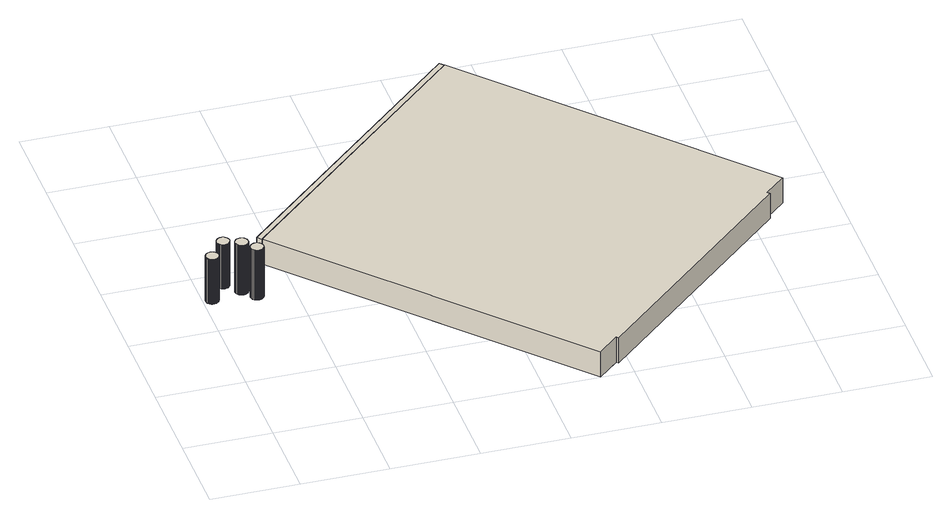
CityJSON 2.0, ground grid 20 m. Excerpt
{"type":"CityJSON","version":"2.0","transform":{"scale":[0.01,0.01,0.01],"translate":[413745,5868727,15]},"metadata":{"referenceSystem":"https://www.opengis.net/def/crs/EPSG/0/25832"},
"CityObjects":{
"building1":{"type":"Building","attributes":{"Gemeindeschluessel":"03454033","AbsoluteHoehe":"15.285","MittlereTraufHoehe":"26.73","Firsthoehe":"26.73","function":"51003_1201","roofType":"1000","measuredHeight":11.45},"address":[{"country":"Germany","locality":"Lorup"}],"geometry":[{"type":"MultiSurface","lod":"1","boundaries":[[[0,1,2,3,4,5,6,7,8,9,10,11,12,13,14,15,16,17,18,19,20,21,22,23,24,25,26,27,28,29,30,31,32,33,34,35,36,37,38,39,40,41,42,43,44,45]],[[46,47,48,49,50,51,52,53,54,55,56,57,58,59,60,61,62,63,64,65,66,67,68,69,70,71,72,73,74,75,76,77,78,79,80,81,82,83,84,85,86,87,88,89,90,91]],[[46,91,45,44]],[[47,46,44,43]],[[48,47,43,42]],[[49,48,42,41]],[[50,49,41,40]],[[51,50,40,39]],[[52,51,39,38]],[[53,52,38,37]],[[54,53,37,36]],[[55,54,36,35]],[[56,55,35,34]],[[57,56,34,33]],[[58,57,33,32]],[[59,58,32,31]],[[60,59,31,30]],[[61,60,30,29]],[[62,61,29,28]],[[63,62,28,27]],[[64,63,27,26]],[[65,64,26,25]],[[66,65,25,24]],[[67,66,24,23]],[[68,67,23,22]],[[69,68,22,21]],[[70,69,21,20]],[[71,70,20,19]],[[72,71,19,18]],[[73,72,18,17]],[[74,73,17,16]],[[75,74,16,15]],[[76,75,15,14]],[[77,76,14,13]],[[78,77,13,12]],[[79,78,12,11]],[[80,79,11,10]],[[81,80,10,9]],[[82,81,9,8]],[[83,82,8,7]],[[84,83,7,6]],[[85,84,6,5]],[[86,85,5,4]],[[87,86,4,3]],[[88,87,3,2]],[[89,88,2,1]],[[90,89,1,0]],[[91,90,0,45]]]}]},
"building2":{"type":"Building","attributes":{"Gemeindeschluessel":"03454033","AbsoluteHoehe":"15.361","MittlereTraufHoehe":"26.666","Firsthoehe":"26.666","function":"51003_1201","roofType":"1000","measuredHeight":11.3},"address":[{"country":"Germany","locality":"Lorup"}],"geometry":[{"type":"MultiSurface","lod":"1","boundaries":[[[92,93,94,95,96,97,98,99,100,101,102,103,104,105,106,107,108,109,110,111,112,113,114,115,116,117,118,119,120,121,122,123,124,125,126,127,128,129,130,131,132,133,134,135,136,137]],[[138,139,140,141,142,143,144,145,146,147,148,149,150,151,152,153,154,155,156,157,158,159,160,161,162,163,164,165,166,167,168,169,170,171,172,173,174,175,176,177,178,179,180,181,182,183]],[[138,183,137,136]],[[139,138,136,135]],[[140,139,135,134]],[[141,140,134,133]],[[142,141,133,132]],[[143,142,132,131]],[[144,143,131,130]],[[145,144,130,129]],[[146,145,129,128]],[[147,146,128,127]],[[148,147,127,126]],[[149,148,126,125]],[[150,149,125,124]],[[151,150,124,123]],[[152,151,123,122]],[[153,152,122,121]],[[154,153,121,120]],[[155,154,120,119]],[[156,155,119,118]],[[157,156,118,117]],[[158,157,117,116]],[[159,158,116,115]],[[160,159,115,114]],[[161,160,114,113]],[[162,161,113,112]],[[163,162,112,111]],[[164,163,111,110]],[[165,164,110,109]],[[166,165,109,108]],[[167,166,108,107]],[[168,167,107,106]],[[169,168,106,105]],[[170,169,105,104]],[[171,170,104,103]],[[172,171,103,102]],[[173,172,102,101]],[[174,173,101,100]],[[175,174,100,99]],[[176,175,99,98]],[[177,176,98,97]],[[178,177,97,96]],[[179,178,96,95]],[[180,179,95,94]],[[181,180,94,93]],[[182,181,93,92]],[[183,182,92,137]]]}]},
"building3":{"type":"Building","attributes":{"Gemeindeschluessel":"03454033","AbsoluteHoehe":"15.391","MittlereTraufHoehe":"28.089","Firsthoehe":"28.089","function":"51003_1201","roofType":"1000","measuredHeight":12.7},"address":[{"country":"Germany","locality":"Lorup"}],"geometry":[{"type":"MultiSurface","lod":"1","boundaries":[[[184,185,186,187,188,189,190,191,192,193,194,195,196,197,198,199,200,201,202,203,204,205,206,207,208,209,210,211,212,213,214,215,216,217,218,219,220,221,222,223,224,225,226,227,228,229]],[[230,231,232,233,234,235,236,237,238,239,240,241,242,243,244,245,246,247,248,249,250,251,252,253,254,255,256,257,258,259,260,261,262,263,264,265,266,267,268,269,270,271,272,273,274,275]],[[230,275,229,228]],[[231,230,228,227]],[[232,231,227,226]],[[233,232,226,225]],[[234,233,225,224]],[[235,234,224,223]],[[236,235,223,222]],[[237,236,222,221]],[[238,237,221,220]],[[239,238,220,219]],[[240,239,219,218]],[[241,240,218,217]],[[242,241,217,216]],[[243,242,216,215]],[[244,243,215,214]],[[245,244,214,213]],[[246,245,213,212]],[[247,246,212,211]],[[248,247,211,210]],[[249,248,210,209]],[[250,249,209,208]],[[251,250,208,207]],[[252,251,207,206]],[[253,252,206,205]],[[254,253,205,204]],[[255,254,204,203]],[[256,255,203,202]],[[257,256,202,201]],[[258,257,201,200]],[[259,258,200,199]],[[260,259,199,198]],[[261,260,198,197]],[[262,261,197,196]],[[263,262,196,195]],[[264,263,195,194]],[[265,264,194,193]],[[266,265,193,192]],[[267,266,192,191]],[[268,267,191,190]],[[269,268,190,189]],[[270,269,189,188]],[[271,270,188,187]],[[272,271,187,186]],[[273,272,186,185]],[[274,273,185,184]],[[275,274,184,229]]]}]},
"building4":{"type":"Building","attributes":{"Gemeindeschluessel":"03454033","AbsoluteHoehe":"15.415","MittlereTraufHoehe":"28.178","Firsthoehe":"28.178","function":"51003_1201","roofType":"1000","measuredHeight":12.76},"address":[{"country":"Germany","locality":"Lorup"}],"geometry":[{"type":"MultiSurface","lod":"1","boundaries":[[[276,277,278,279,280,281,282,283,284,285,286,287,288,289,290,291,292,293,294,295,296,297,298,299,300,301,302,303,304,305,306,307,308,309,310,311,312,313,314,315,316,317,318,319,320,321]],[[322,323,324,325,326,327,328,329,330,331,332,333,334,335,336,337,338,339,340,341,342,343,344,345,346,347,348,349,350,351,352,353,354,355,356,357,358,359,360,361,362,363,364,365,366,367]],[[322,367,321,320]],[[323,322,320,319]],[[324,323,319,318]],[[325,324,318,317]],[[326,325,317,316]],[[327,326,316,315]],[[328,327,315,314]],[[329,328,314,313]],[[330,329,313,312]],[[331,330,312,311]],[[332,331,311,310]],[[333,332,310,309]],[[334,333,309,308]],[[335,334,308,307]],[[336,335,307,306]],[[337,336,306,305]],[[338,337,305,304]],[[339,338,304,303]],[[340,339,303,302]],[[341,340,302,301]],[[342,341,301,300]],[[343,342,300,299]],[[344,343,299,298]],[[345,344,298,297]],[[346,345,297,296]],[[347,346,296,295]],[[348,347,295,294]],[[349,348,294,293]],[[350,349,293,292]],[[351,350,292,291]],[[352,351,291,290]],[[353,352,290,289]],[[354,353,289,288]],[[355,354,288,287]],[[356,355,287,286]],[[357,356,286,285]],[[358,357,285,284]],[[359,358,284,283]],[[360,359,283,282]],[[361,360,282,281]],[[362,361,281,280]],[[363,362,280,279]],[[364,363,279,278]],[[365,364,278,277]],[[366,365,277,276]],[[367,366,276,321]]]}]},
"building5":{"type":"Building","attributes":{"Gemeindeschluessel":"03454033","AbsoluteHoehe":"15.092","MittlereTraufHoehe":"21.211","Firsthoehe":"21.545","function":"51009_1610","roofType":"3100","measuredHeight":6.45},"address":[{"country":"Germany","locality":"Lorup"}],"geometry":[{"type":"MultiSurface","lod":"1","boundaries":[[[368,369,370,371]],[[372,373,374,375]],[[372,375,371,370]],[[373,372,370,369]],[[374,373,369,368]],[[375,374,368,371]]]}]},
"building6":{"type":"Building","attributes":{"Gemeindeschluessel":"03454033","BezugspunktDach":"2200","AbsoluteHoehe":"15.051","MittlereTraufHoehe":"21.502","Firsthoehe":"21.502","function":"31001_2720","measuredHeight":6.45},"address":[{"country":"Germany","locality":"Lorup"}],"children":["building6-1"],"geometry":[{"type":"MultiSurface","lod":"1","boundaries":[[[376,377,378,379,380,381,382,383]],[[384,385,386,387,388,389,390,391]],[[384,391,383,382]],[[385,384,382,381]],[[386,385,381,380]],[[387,386,380,379]],[[388,387,379,378]],[[389,388,378,377]],[[390,389,377,376]],[[391,390,376,383]]]}]},
"building6-1":{"type":"BuildingPart","attributes":{"AbsoluteHoehe":"15.051","MittlereTraufHoehe":"18.905","Firsthoehe":"18.905","roofType":"1000","measuredHeight":3.85},"parents":["building6"],"geometry":[{"type":"MultiSurface","lod":"1","boundaries":[[[392,393,394,395]],[[386,387,388,389]],[[386,389,395,394]],[[387,386,394,393]],[[388,387,393,392]],[[389,388,392,395]]]}]}
},
"vertices":[
[74,5022,1173],[86,5005,1173],[105,4987,1173],[125,4974,1173],[144,4964,1173],[163,4959,1173],[181,4955,1173],[197,4955,1173],[213,4955,1173],[230,4959,1173],[249,4964,1173],[269,4974,1173],[289,4987,1173],[307,5005,1173],[319,5022,1173],[320,5024,1173],[332,5048,1173],[339,5073,1173],[342,5097,1173],[341,5119,1173],[336,5138,1173],[331,5155,1173],[324,5170,1173],[315,5183,1173],[304,5197,1173],[290,5211,1173],[272,5223,1173],[251,5234,1173],[226,5242,1173],[199,5245,1173],[197,5245,1173],[195,5245,1173],[167,5242,1173],[142,5234,1173],[121,5223,1173],[103,5211,1173],[89,5197,1173],[78,5183,1173],[70,5170,1173],[63,5155,1173],[57,5138,1173],[53,5119,1173],[52,5097,1173],[54,5073,1173],[61,5048,1173],[73,5024,1173],[61,5048,29],[54,5073,29],[52,5097,29],[53,5119,29],[57,5138,29],[63,5155,29],[70,5170,29],[78,5183,29],[89,5197,29],[103,5211,29],[121,5223,29],[142,5234,29],[167,5242,29],[195,5245,29],[197,5245,29],[199,5245,29],[226,5242,29],[251,5234,29],[272,5223,29],[290,5211,29],[304,5197,29],[315,5183,29],[324,5170,29],[331,5155,29],[336,5138,29],[341,5119,29],[342,5097,29],[339,5073,29],[332,5048,29],[320,5024,29],[319,5022,29],[307,5005,29],[289,4987,29],[269,4974,29],[249,4964,29],[230,4959,29],[213,4955,29],[197,4955,29],[181,4955,29],[163,4959,29],[144,4964,29],[125,4974,29],[105,4987,29],[86,5005,29],[74,5022,29],[73,5024,29],
[454,5494,1167],[467,5478,1167],[485,5460,1167],[505,5446,1167],[524,5437,1167],[543,5431,1167],[561,5428,1167],[577,5427,1167],[593,5428,1167],[610,5431,1167],[629,5437,1167],[649,5446,1167],[669,5460,1167],[687,5478,1167],[699,5494,1167],[700,5496,1167],[713,5521,1167],[720,5546,1167],[722,5570,1167],[721,5591,1167],[717,5611,1167],[711,5628,1167],[704,5642,1167],[696,5656,1167],[684,5670,1167],[670,5683,1167],[652,5696,1167],[631,5707,1167],[606,5714,1167],[579,5717,1167],[577,5717,1167],[575,5717,1167],[547,5714,1167],[523,5707,1167],[501,5696,1167],[484,5683,1167],[469,5670,1167],[458,5656,1167],[450,5642,1167],[443,5628,1167],[437,5611,1167],[433,5591,1167],[432,5570,1167],[434,5546,1167],[441,5521,1167],[453,5496,1167],[441,5521,36],[434,5546,36],[432,5570,36],[433,5591,36],[437,5611,36],[443,5628,36],[450,5642,36],[458,5656,36],[469,5670,36],[484,5683,36],[501,5696,36],[523,5707,36],[547,5714,36],[575,5717,36],[577,5717,36],[579,5717,36],[606,5714,36],[631,5707,36],[652,5696,36],[670,5683,36],[684,5670,36],[696,5656,36],[704,5642,36],[711,5628,36],[717,5611,36],[721,5591,36],[722,5570,36],[720,5546,36],[713,5521,36],[700,5496,36],[699,5494,36],[687,5478,36],[669,5460,36],[649,5446,36],[629,5437,36],[610,5431,36],[593,5428,36],[577,5427,36],[561,5428,36],[543,5431,36],[524,5437,36],[505,5446,36],[485,5460,36],[467,5478,36],[454,5494,36],[453,5496,36],
[766,5156,1309],[778,5140,1309],[797,5122,1309],[816,5108,1309],[836,5099,1309],[855,5093,1309],[872,5090,1309],[888,5089,1309],[904,5090,1309],[922,5093,1309],[941,5099,1309],[960,5108,1309],[980,5122,1309],[999,5140,1309],[1011,5156,1309],[1012,5158,1309],[1024,5183,1309],[1031,5208,1309],[1033,5231,1309],[1032,5253,1309],[1028,5272,1309],[1022,5289,1309],[1016,5304,1309],[1007,5317,1309],[996,5331,1309],[982,5345,1309],[964,5358,1309],[943,5368,1309],[918,5376,1309],[890,5379,1309],[888,5379,1309],[886,5379,1309],[859,5376,1309],[834,5368,1309],[813,5358,1309],[795,5345,1309],[781,5331,1309],[770,5317,1309],[761,5304,1309],[754,5289,1309],[749,5272,1309],[745,5253,1309],[743,5231,1309],[746,5208,1309],[753,5183,1309],[765,5158,1309],[753,5183,39],[746,5208,39],[743,5231,39],[745,5253,39],[749,5272,39],[754,5289,39],[761,5304,39],[770,5317,39],[781,5331,39],[795,5345,39],[813,5358,39],[834,5368,39],[859,5376,39],[886,5379,39],[888,5379,39],[890,5379,39],[918,5376,39],[943,5368,39],[964,5358,39],[982,5345,39],[996,5331,39],[1007,5317,39],[1016,5304,39],[1022,5289,39],[1028,5272,39],[1032,5253,39],[1033,5231,39],[1031,5208,39],[1024,5183,39],[1012,5158,39],[1011,5156,39],[999,5140,39],[980,5122,39],[960,5108,39],[941,5099,39],[922,5093,39],[904,5090,39],[888,5089,39],[872,5090,39],[855,5093,39],[836,5099,39],[816,5108,39],[797,5122,39],[778,5140,39],[766,5156,39],[765,5158,39],
[1023,4877,1318],[1035,4860,1318],[1054,4842,1318],[1074,4829,1318],[1093,4819,1318],[1112,4813,1318],[1130,4810,1318],[1146,4809,1318],[1162,4810,1318],[1179,4813,1318],[1198,4819,1318],[1218,4829,1318],[1238,4842,1318],[1256,4860,1318],[1268,4877,1318],[1269,4878,1318],[1282,4903,1318],[1288,4928,1318],[1291,4952,1318],[1290,4974,1318],[1286,4993,1318],[1280,5010,1318],[1273,5024,1318],[1264,5038,1318],[1253,5052,1318],[1239,5066,1318],[1221,5078,1318],[1200,5089,1318],[1175,5096,1318],[1148,5100,1318],[1146,5100,1318],[1144,5100,1318],[1116,5096,1318],[1092,5089,1318],[1070,5078,1318],[1053,5066,1318],[1038,5052,1318],[1027,5038,1318],[1019,5024,1318],[1012,5010,1318],[1006,4993,1318],[1002,4974,1318],[1001,4952,1318],[1003,4928,1318],[1010,4903,1318],[1022,4878,1318],[1010,4903,41],[1003,4928,41],[1001,4952,41],[1002,4974,41],[1006,4993,41],[1012,5010,41],[1019,5024,41],[1027,5038,41],[1038,5052,41],[1053,5066,41],[1070,5078,41],[1092,5089,41],[1116,5096,41],[1144,5100,41],[1146,5100,41],[1148,5100,41],[1175,5096,41],[1200,5089,41],[1221,5078,41],[1239,5066,41],[1253,5052,41],[1264,5038,41],[1273,5024,41],[1280,5010,41],[1286,4993,41],[1290,4974,41],[1291,4952,41],[1288,4928,41],[1282,4903,41],[1269,4878,41],[1268,4877,41],[1256,4860,41],[1238,4842,41],[1218,4829,41],[1198,4819,41],[1179,4813,41],[1162,4810,41],[1146,4809,41],[1130,4810,41],[1112,4813,41],[1093,4819,41],[1074,4829,41],[1054,4842,41],[1035,4860,41],[1023,4877,41],[1022,4878,41],
[1616,6135,638],[7194,11271,638],[7103,11370,638],[1525,6234,638],[7103,11370,9],[7194,11271,9],[1616,6135,9],[1525,6234,9],
[7256,11,650],[7727,444,650],[7771,396,650],[12407,4662,650],[12361,4712,650],[12831,5145,650],[7194,11271,650],[1616,6135,650],[7194,11271,5],[12831,5145,5],[12361,4712,5],[12407,4662,5],[7771,396,5],[7727,444,5],[7256,11,5],[1616,6135,5],
[7771,396,391],[12407,4662,391],[12361,4712,391],[7727,444,391]
]}
